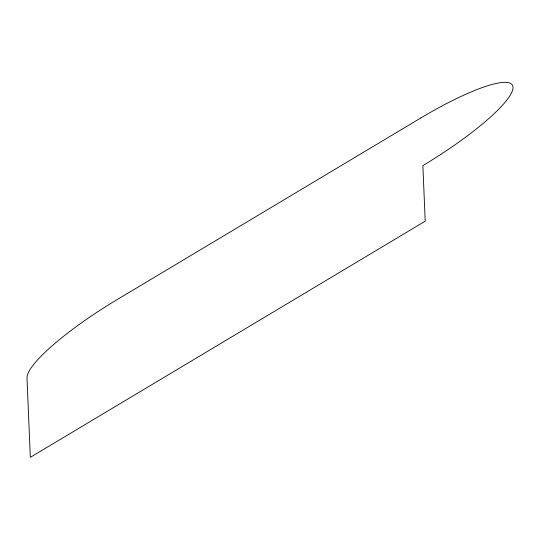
<?xml version="1.0" encoding="UTF-8"?>
<svg xmlns="http://www.w3.org/2000/svg" width="540" height="540" viewBox="0 0 540 540"><rect width="100%" height="100%" fill="white"/><g stroke="black" fill="none" stroke-linecap="round" stroke-linejoin="round"><path stroke-width="0.81" d="M420.876 117.943L117.126 299.606A106.812 20.837 -32.1 0 0 27 377.926L30.328 457.339L425.203 221.184L422.874 165.591A106.812 20.837 -32.1 0 0 513 87.271A106.812 20.837 -32.1 0 0 420.876 117.943"/></g></svg>
